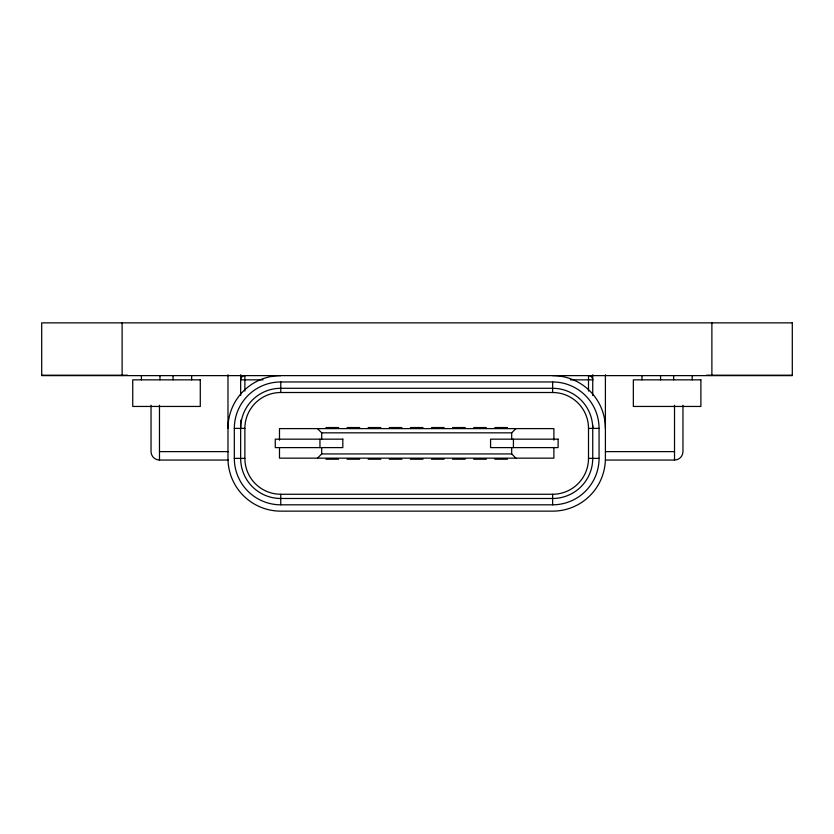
<?xml version="1.0" encoding="UTF-8"?>
<svg xmlns="http://www.w3.org/2000/svg" width="834" height="834" viewBox="0 0 834 834"><rect width="100%" height="100%" fill="white"/><g stroke="black" fill="none" stroke-linecap="round" stroke-linejoin="round"><path stroke-width="1.25" d="M317.483 458.158L321.705 453.936L511.68 453.936L515.902 458.158M317.483 428.613L321.705 432.836L511.68 432.836L515.902 428.613M41.7 375.206L127.466 375.206M706.534 375.206L792.3 375.206M263.054 379.845L240.661 379.845A4.222 4.222 0 0 1 244.873 375.623L244.873 391.115M570.32 379.845L592.724 379.845M280.756 381.962L552.629 381.962A46.433 46.433 0 0 1 599.062 428.395L599.062 458.377A46.433 46.433 0 0 1 552.629 504.81L280.756 504.81A46.433 46.433 0 0 1 234.323 458.377L234.323 428.395A46.433 46.433 0 0 1 280.756 381.962L280.756 392.512A35.883 35.883 0 0 0 244.873 428.395L244.873 458.377A35.883 35.883 0 0 0 280.756 494.26L552.629 494.26A35.883 35.883 0 0 0 588.512 458.377L588.512 428.395A35.883 35.883 0 0 0 552.629 392.512L280.756 392.512M325.948 427.55L338.573 427.55M347.048 427.55L359.683 427.55M368.159 427.55L380.794 427.55M389.269 427.55L401.894 427.55M410.38 427.55L423.005 427.55M431.48 427.55L444.115 427.55M452.591 427.55L465.226 427.55M473.702 427.55L486.326 427.55M494.812 427.55L507.437 427.55M234.323 428.395L244.873 428.395M588.512 428.395L599.062 428.395M159.482 451.621L228.412 451.621M605.588 451.621L674.518 451.621M234.323 458.377L244.873 458.377M588.512 458.377L599.062 458.377M325.948 459.211L338.573 459.211M347.048 459.211L359.683 459.211M368.159 459.211L380.794 459.211M389.269 459.211L401.894 459.211M410.38 459.211L423.005 459.211M431.48 459.211L444.115 459.211M452.591 459.211L465.226 459.211M473.702 459.211L486.326 459.211M494.812 459.211L507.437 459.211M151.037 405.251L151.037 451.621A8.444 8.444 0 0 0 159.482 460.055L228.412 460.055M605.588 460.055L674.518 460.055A8.444 8.444 0 0 0 682.963 451.621L682.963 405.251M711.882 322.862L711.882 375.623M692.23 375.623L692.23 379.845M674.518 405.251L674.518 460.055M673.653 375.623L673.653 379.845M660.57 375.623L660.57 379.845M641.992 375.623L641.992 379.845M605.401 374.758L605.401 458.377A52.771 52.771 0 0 1 552.629 511.138L280.756 511.138A52.771 52.771 0 0 1 227.984 458.377L227.984 374.758M592.734 374.758L592.734 395.524M592.734 425.204L592.734 458.377A40.105 40.105 0 0 1 552.629 498.482L280.756 498.482A40.105 40.105 0 0 1 240.651 458.377L240.651 420.221M588.512 391.115L588.512 375.644A4.222 4.222 0 0 1 592.734 379.845M553.891 440.175L553.891 428.613L279.484 428.613L279.484 440.175M553.891 447.608L553.891 458.158L279.484 458.158L279.484 447.608M552.629 381.962L552.629 392.512M552.629 494.26L552.629 504.81M513.421 439.164L513.421 447.608M511.68 432.836L511.68 439.164M511.68 447.608L511.68 453.936M321.705 432.836L321.705 439.164M321.705 447.608L321.705 453.936M319.954 439.164L319.954 447.608M280.756 494.26L280.756 504.81M240.651 374.758L240.651 395.524M191.632 375.623L191.632 379.845M173.055 375.623L173.055 379.845M159.972 375.623L159.972 379.845M159.482 405.251L159.482 460.055M141.394 375.623L141.394 379.845M122.118 322.862L122.118 375.623M240.651 428.395A40.105 40.105 0 0 1 280.756 388.29L552.629 388.29A40.105 40.105 0 0 1 592.734 428.395M227.984 428.395A52.771 52.771 0 0 1 280.756 375.623M552.629 375.623A52.771 52.771 0 0 1 605.401 428.395M792.3 322.862L41.7 322.862L41.7 375.623L792.3 375.623L792.3 322.862M200.285 379.845L132.742 379.845L132.742 406.45L200.285 406.45L200.285 379.845M700.883 379.845L633.34 379.845L633.34 406.45L700.883 406.45L700.883 379.845M342.816 439.164L275.272 439.164L275.272 447.608L342.816 447.608L342.816 439.164M558.113 439.164L490.569 439.164L490.569 447.608L558.113 447.608L558.113 439.164"/></g></svg>
